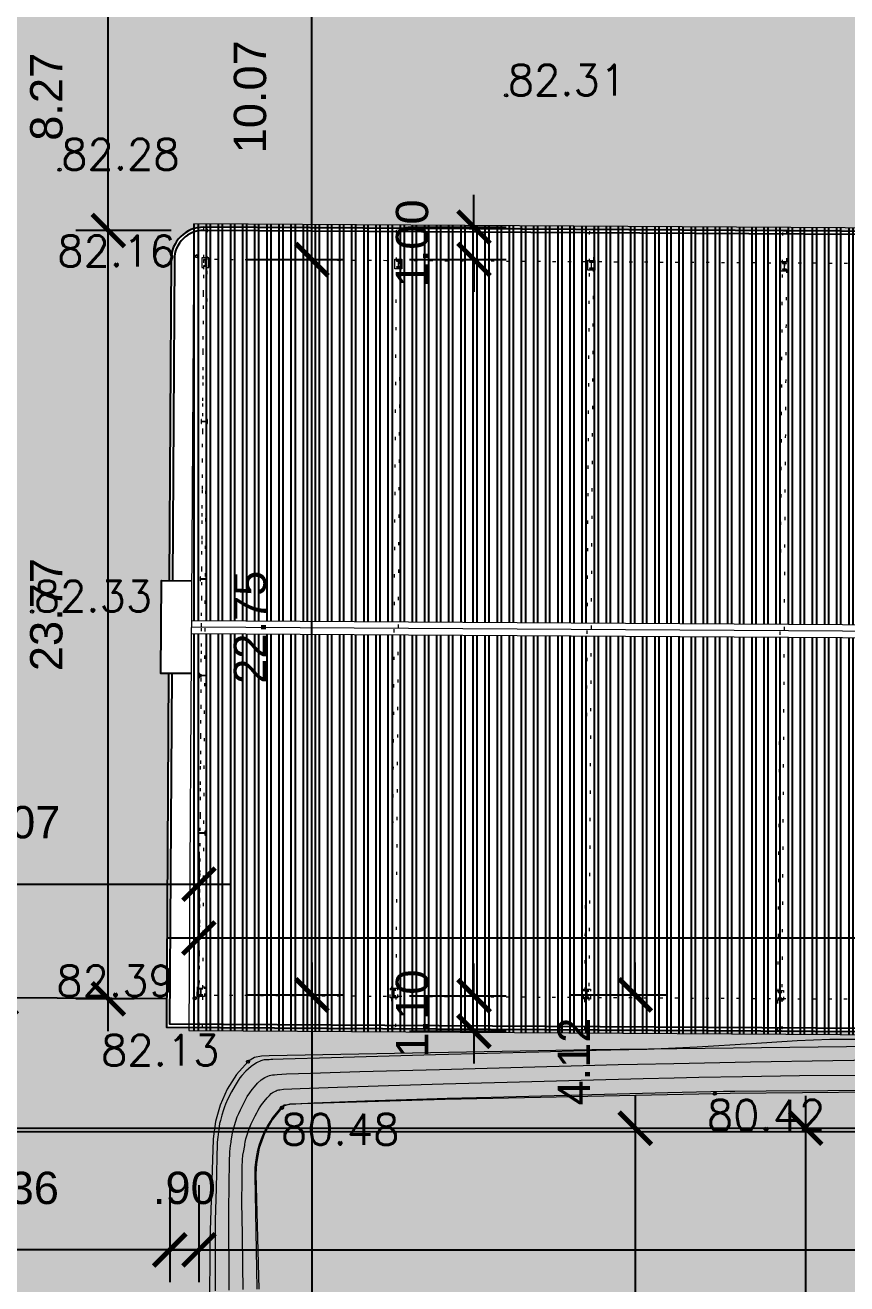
# Model space of a CAD drawing. Header units: inches. Extents: x 1286 to 7442, y -84 to 3420.
# Drawn here: x 1950.77 to 1976.18, y 87.7 to 126.63 of the extents above; entities that cross this region are included whole.
import ezdxf

# ---------------------------------------------------------------- set-up
doc = ezdxf.new("R2010")
doc.units = ezdxf.units.IN
doc.header["$LTSCALE"] = 3
doc.header["$MEASUREMENT"] = 0
doc.linetypes.add('DASHED', pattern=[0.75, 0.5, -0.25])
doc.linetypes.add('DOT', pattern=[0.25, 0, -0.25])
for name, color, linetype, lineweight in [('ARQ_AÇO', 4, 'Continuous', 5), ('ARQ_PROJEÇÃO', 8, 'DASHED', 5), ('ARQ_TOPOGRAFIA', 8, 'Continuous', 5), ('ARQ_VISTA', 2, 'Continuous', 5)]:
    doc.layers.add(name, color=color, linetype=linetype, lineweight=lineweight)
for name, color, linetype in [('ARQ_COTAS', 133, 'Continuous'), ('ARQ_HATCH', 8, 'Continuous'), ('ARQ_RUA', 250, 'Continuous')]:
    doc.layers.add(name, color=color, linetype=linetype)
doc.styles.add('1-500', font='arial.ttf', dxfattribs={"height": 1})
doc.styles.add('ROMAN', font='romans__.ttf', dxfattribs={"height": 0.75})
doc.dimstyles.new('1 - 500', dxfattribs={"dimscale": 2, "dimtxt": 1, "dimasz": 0.5, "dimexe": 0.5, "dimexo": 0.5, "dimgap": 0.7, "dimtad": 1, "dimzin": 4, "dimdsep": 46, "dimtxsty": '1-500', "dimblk": 'ARCHTICK', "dimcen": 0.1, "dimdle": 0.5, "dimclrd": 256, "dimclre": 256, "dimclrt": 256, "dimazin": 0, "dimtfac": 1, "dimtix": 1, "dimtofl": 0, "dimtmove": 2, "dimatfit": 3, "dimldrblk": 'OPEN90', "dimfxl": 1, "dimfxlon": 1, "dimtolj": 1, "dimtzin": 0, "dimlwd": -1, "dimlwe": -1, "dimarcsym": 0})

# ---------------------------------------------------------------- blocks, each defined once
blk = doc.blocks.new('_ArchTick')
at = {"color": 0, "linetype": 'ByBlock', "const_width": 0.15}
blk.add_lwpolyline([(-0.5, -0.5), (0.5, 0.5)], dxfattribs=at)
blk = doc.blocks.new('*D9')
at = {"layer": 'ARQ_COTAS', "transparency": 16777216}
for p, q in [((1959.639, 95.63), (1959.639, 120.38)), ((1957.639, 119.38), (1960.639, 119.38)), ((1957.639, 96.63), (1960.639, 96.63))]:
    blk.add_line(p, q, dxfattribs=at)
at = {"layer": 'Defpoints', "color": 0, "transparency": 16777216}
for p in [(1956.283, 119.38), (1959.639, 119.38), (1956.143, 96.63)]:
    blk.add_point(p, dxfattribs=at)
at = {"layer": 'ARQ_COTAS', "transparency": 16777216}
for p, rotation in [((1959.639, 119.38), 90), ((1959.639, 96.63), 270)]:
    blk.add_blockref('_ArchTick', p, dxfattribs=dict(at, rotation=rotation))
at = {"layer": 'ARQ_COTAS', "transparency": 16777216, "insert": (1957.729, 108.005), "char_height": 1, "attachment_point": 5, "rotation": 90, "style": '1-500'}
blk.add_mtext('\\A1;22.75', dxfattribs=at)
blk = doc.blocks.new('_Open90')
at = {"color": 0, "linetype": 'ByBlock', "lineweight": -2}
for p, q in [((-0.5, 0.5), (0, 0)), ((0, 0), (-1, 0)), ((0, 0), (-0.5, -0.5))]:
    blk.add_line(p, q, dxfattribs=at)
blk = doc.blocks.new('*D10')
at = {"layer": 'ARQ_COTAS', "transparency": 16777216}
for p, q in [((1959.639, 118.38), (1959.639, 130.449)), ((1957.639, 129.449), (1960.639, 129.449)), ((1957.639, 119.38), (1960.639, 119.38))]:
    blk.add_line(p, q, dxfattribs=at)
at = {"layer": 'Defpoints', "color": 0, "transparency": 16777216}
for p in [(1956.341, 129.449), (1959.639, 129.449), (1956.283, 119.38)]:
    blk.add_point(p, dxfattribs=at)
at = {"layer": 'ARQ_COTAS', "transparency": 16777216}
for p, rotation in [((1959.639, 129.449), 90), ((1959.639, 119.38), 270)]:
    blk.add_blockref('_ArchTick', p, dxfattribs=dict(at, rotation=rotation))
at = {"layer": 'ARQ_COTAS', "transparency": 16777216, "insert": (1957.729, 124.414), "char_height": 1, "attachment_point": 5, "rotation": 90, "style": '1-500'}
blk.add_mtext('\\A1;10.07', dxfattribs=at)
blk = doc.blocks.new('*D13')
at = {"layer": 'ARQ_COTAS', "transparency": 16777216}
for p, q in [((1964.651, 120.38), (1964.651, 121.38)), ((1962.651, 120.38), (1965.651, 120.38)), ((1962.651, 119.38), (1965.651, 119.38)), ((1964.651, 119.38), (1964.651, 118.38))]:
    blk.add_line(p, q, dxfattribs=at)
at = {"layer": 'Defpoints', "color": 0, "transparency": 16777216}
for p in [(1956.289, 120.38), (1964.651, 120.38), (1956.283, 119.38)]:
    blk.add_point(p, dxfattribs=at)
at = {"layer": 'ARQ_COTAS', "transparency": 16777216}
for p, rotation in [((1964.651, 120.38), 270), ((1964.651, 119.38), 90)]:
    blk.add_blockref('_ArchTick', p, dxfattribs=dict(at, rotation=rotation))
at = {"layer": 'ARQ_COTAS', "transparency": 16777216, "insert": (1962.741, 119.88), "char_height": 1, "attachment_point": 5, "rotation": 90, "style": '1-500'}
blk.add_mtext('\\A1;1.00', dxfattribs=at)
blk = doc.blocks.new('*D14')
at = {"layer": 'ARQ_COTAS', "transparency": 16777216}
for p, q in [((1950.029, 95.543), (1950.029, 152.215)), ((1950.029, 151.215), (1951.029, 151.215)), ((1950.029, 96.543), (1949.029, 96.543))]:
    blk.add_line(p, q, dxfattribs=at)
at = {"layer": 'Defpoints', "color": 0, "transparency": 16777216}
for p in [(1950.029, 151.215), (1950.029, 151.215), (1950.63, 96.543)]:
    blk.add_point(p, dxfattribs=at)
at = {"layer": 'ARQ_COTAS', "transparency": 16777216}
for p, rotation in [((1950.029, 151.215), 90), ((1950.029, 96.543), 270)]:
    blk.add_blockref('_ArchTick', p, dxfattribs=dict(at, rotation=rotation))
at = {"layer": 'ARQ_COTAS', "transparency": 16777216, "insert": (1948.118, 123.879), "char_height": 1, "attachment_point": 5, "rotation": 90, "style": '1-500'}
blk.add_mtext('\\A1;54.67', dxfattribs=at)
blk = doc.blocks.new('*D15')
at = {"layer": 'ARQ_COTAS', "transparency": 16777216}
for p, q in [((1953.34, 95.512), (1953.34, 121.28)), ((1955.283, 120.28), (1952.34, 120.28)), ((1954.142, 96.512), (1952.34, 96.512))]:
    blk.add_line(p, q, dxfattribs=at)
at = {"layer": 'Defpoints', "color": 0, "transparency": 16777216}
for p in [(1953.34, 120.28), (1956.283, 120.28), (1955.142, 96.512)]:
    blk.add_point(p, dxfattribs=at)
at = {"layer": 'ARQ_COTAS', "transparency": 16777216}
for p, rotation in [((1953.34, 120.28), 90), ((1953.34, 96.512), 270)]:
    blk.add_blockref('_ArchTick', p, dxfattribs=dict(at, rotation=rotation))
at = {"layer": 'ARQ_COTAS', "transparency": 16777216, "insert": (1951.429, 108.396), "char_height": 1, "attachment_point": 5, "rotation": 90, "style": '1-500'}
blk.add_mtext('\\A1;23.77', dxfattribs=at)
blk = doc.blocks.new('*D16')
at = {"layer": 'ARQ_COTAS', "transparency": 16777216}
for p, q in [((1953.34, 119.28), (1953.34, 129.549)), ((1955.297, 128.549), (1952.34, 128.549)), ((1955.289, 120.28), (1952.34, 120.28))]:
    blk.add_line(p, q, dxfattribs=at)
at = {"layer": 'Defpoints', "color": 0, "transparency": 16777216}
for p in [(1953.34, 128.549), (1956.297, 128.549), (1956.289, 120.28)]:
    blk.add_point(p, dxfattribs=at)
at = {"layer": 'ARQ_COTAS', "transparency": 16777216}
for p, rotation in [((1953.34, 128.549), 90), ((1953.34, 120.28), 270)]:
    blk.add_blockref('_ArchTick', p, dxfattribs=dict(at, rotation=rotation))
at = {"layer": 'ARQ_COTAS', "transparency": 16777216, "insert": (1951.43, 124.414), "char_height": 1, "attachment_point": 5, "rotation": 90, "style": '1-500'}
blk.add_mtext('\\A1;8.27', dxfattribs=at)
blk = doc.blocks.new('*D22')
at = {"layer": 'ARQ_COTAS', "transparency": 16777216}
for p, q in [((1969.639, 96.63), (1969.639, 97.63)), ((1967.639, 96.63), (1970.639, 96.63)), ((1967.639, 92.51), (1970.639, 92.51)), ((1969.639, 92.51), (1969.639, 91.51))]:
    blk.add_line(p, q, dxfattribs=at)
at = {"layer": 'Defpoints', "color": 0, "transparency": 16777216}
for p in [(1966.143, 96.63), (1966.143, 92.51), (1969.639, 92.51)]:
    blk.add_point(p, dxfattribs=at)
at = {"layer": 'ARQ_COTAS', "transparency": 16777216}
for p, rotation in [((1969.639, 96.63), 270), ((1969.639, 92.51), 90)]:
    blk.add_blockref('_ArchTick', p, dxfattribs=dict(at, rotation=rotation))
at = {"layer": 'ARQ_COTAS', "transparency": 16777216, "insert": (1967.737, 94.57), "char_height": 1, "attachment_point": 5, "rotation": 90, "style": '1-500'}
blk.add_mtext('\\A1;4.12', dxfattribs=at)
blk = doc.blocks.new('*D23')
at = {"layer": 'ARQ_COTAS', "transparency": 16777216}
for p, q in [((1944.887, 90.745), (1944.887, 87.745)), ((1955.242, 90.745), (1955.242, 87.745)), ((1956.242, 88.745), (1943.887, 88.745))]:
    blk.add_line(p, q, dxfattribs=at)
at = {"layer": 'Defpoints', "color": 0, "transparency": 16777216}
for p in [(1944.887, 96.675), (1955.242, 96.511), (1944.887, 88.745)]:
    blk.add_point(p, dxfattribs=at)
at = {"layer": 'ARQ_COTAS', "transparency": 16777216, "rotation": 180}
blk.add_blockref('_ArchTick', (1944.887, 88.745), dxfattribs=at)
at = {"layer": 'ARQ_COTAS', "transparency": 16777216}
blk.add_blockref('_ArchTick', (1955.242, 88.745), dxfattribs=at)
at = {"layer": 'ARQ_COTAS', "transparency": 16777216, "insert": (1950.065, 90.656), "char_height": 1, "attachment_point": 5, "style": '1-500'}
blk.add_mtext('\\A1;10.36', dxfattribs=at)
blk = doc.blocks.new('*D27')
at = {"layer": 'ARQ_COTAS', "transparency": 16777216}
for p, q in [((1956.143, 90.745), (1956.143, 87.745)), ((2016.964, 90.745), (2016.964, 87.745)), ((1955.143, 88.745), (2017.964, 88.745))]:
    blk.add_line(p, q, dxfattribs=at)
at = {"layer": 'Defpoints', "color": 0, "transparency": 16777216}
for p in [(1956.143, 96.63), (2016.964, 96.512), (2016.964, 88.745)]:
    blk.add_point(p, dxfattribs=at)
at = {"layer": 'ARQ_COTAS', "transparency": 16777216, "rotation": 180}
blk.add_blockref('_ArchTick', (1956.143, 88.745), dxfattribs=at)
at = {"layer": 'ARQ_COTAS', "transparency": 16777216}
blk.add_blockref('_ArchTick', (2016.964, 88.745), dxfattribs=at)
at = {"layer": 'ARQ_COTAS', "transparency": 16777216, "insert": (1986.553, 90.656), "char_height": 1, "attachment_point": 5, "style": '1-500'}
blk.add_mtext('\\A1;60.82', dxfattribs=at)
blk = doc.blocks.new('*D57')
at = {"layer": 'ARQ_COTAS', "transparency": 16777216}
for p, q in [((1829.765, 86.93), (1829.765, 83.93)), ((2019.125, 86.93), (2019.125, 83.93)), ((1828.765, 84.93), (2020.125, 84.93))]:
    blk.add_line(p, q, dxfattribs=at)
at = {"layer": 'Defpoints', "color": 0, "transparency": 16777216}
for p in [(2019.125, 96.5), (1829.765, 92.41), (2019.125, 84.93)]:
    blk.add_point(p, dxfattribs=at)
at = {"layer": 'ARQ_COTAS', "transparency": 16777216, "rotation": 180}
blk.add_blockref('_ArchTick', (1829.765, 84.93), dxfattribs=at)
at = {"layer": 'ARQ_COTAS', "transparency": 16777216}
blk.add_blockref('_ArchTick', (2019.125, 84.93), dxfattribs=at)
at = {"layer": 'ARQ_COTAS', "transparency": 16777216, "insert": (1924.445, 86.841), "char_height": 1, "attachment_point": 5, "style": '1-500'}
blk.add_mtext('\\A1;189.36', dxfattribs=at)
blk = doc.blocks.new('*D63')
at = {"layer": 'ARQ_COTAS', "transparency": 16777216}
for p, q in [((1944.074, 98.498), (1944.074, 101.059)), ((1956.148, 98.424), (1956.148, 101.059)), ((1943.074, 100.059), (1957.148, 100.059))]:
    blk.add_line(p, q, dxfattribs=at)
at = {"layer": 'Defpoints', "color": 0, "transparency": 16777216}
for p in [(1956.148, 100.059), (1944.074, 97.498), (1956.148, 97.424)]:
    blk.add_point(p, dxfattribs=at)
at = {"layer": 'ARQ_COTAS', "transparency": 16777216, "rotation": 180}
blk.add_blockref('_ArchTick', (1944.074, 100.059), dxfattribs=at)
at = {"layer": 'ARQ_COTAS', "transparency": 16777216}
blk.add_blockref('_ArchTick', (1956.148, 100.059), dxfattribs=at)
at = {"layer": 'ARQ_COTAS', "transparency": 16777216, "insert": (1950.111, 101.969), "char_height": 1, "attachment_point": 5, "style": '1-500'}
blk.add_mtext('\\A1;12.07', dxfattribs=at)
blk = doc.blocks.new('*D64')
at = {"layer": 'ARQ_COTAS', "transparency": 16777216}
for p, q in [((1956.143, 97.63), (1956.143, 99.395)), ((2015.962, 97.262), (2015.962, 99.395)), ((1955.143, 98.395), (2016.962, 98.395))]:
    blk.add_line(p, q, dxfattribs=at)
at = {"layer": 'Defpoints', "color": 0, "transparency": 16777216}
for p in [(2015.962, 98.395), (1956.143, 96.63), (2015.962, 96.262)]:
    blk.add_point(p, dxfattribs=at)
at = {"layer": 'ARQ_COTAS', "transparency": 16777216, "rotation": 180}
blk.add_blockref('_ArchTick', (1956.143, 98.395), dxfattribs=at)
at = {"layer": 'ARQ_COTAS', "transparency": 16777216}
blk.add_blockref('_ArchTick', (2015.962, 98.395), dxfattribs=at)
at = {"layer": 'ARQ_COTAS', "transparency": 16777216, "insert": (1986.053, 100.306), "char_height": 1, "attachment_point": 5, "style": '1-500'}
blk.add_mtext('\\A1;59.82', dxfattribs=at)
blk = doc.blocks.new('*D72')
at = {"layer": 'ARQ_COTAS', "transparency": 16777216}
for p, q in [((1964.651, 96.608), (1964.651, 97.608)), ((1962.651, 96.608), (1965.651, 96.608)), ((1962.651, 95.508), (1965.651, 95.508)), ((1964.651, 95.508), (1964.651, 94.508))]:
    blk.add_line(p, q, dxfattribs=at)
at = {"layer": 'Defpoints', "color": 0, "transparency": 16777216}
for p in [(1959.661, 96.608), (1959.654, 95.508), (1964.651, 95.508)]:
    blk.add_point(p, dxfattribs=at)
at = {"layer": 'ARQ_COTAS', "transparency": 16777216}
for p, rotation in [((1964.651, 96.608), 270), ((1964.651, 95.508), 90)]:
    blk.add_blockref('_ArchTick', p, dxfattribs=dict(at, rotation=rotation))
at = {"layer": 'ARQ_COTAS', "transparency": 16777216, "insert": (1962.741, 96.058), "char_height": 1, "attachment_point": 5, "rotation": 90, "style": '1-500'}
blk.add_mtext('\\A1;1.10', dxfattribs=at)
blk = doc.blocks.new('*D79')
at = {"layer": 'ARQ_COTAS', "transparency": 16777216}
for p, q in [((1955.242, 90.745), (1955.242, 87.745)), ((1956.143, 90.745), (1956.143, 87.745)), ((1955.242, 88.745), (1954.242, 88.745)), ((1956.143, 88.745), (1957.143, 88.745))]:
    blk.add_line(p, q, dxfattribs=at)
at = {"layer": 'Defpoints', "color": 0, "transparency": 16777216}
for p in [(1956.143, 96.63), (1955.242, 96.511), (1956.143, 88.745)]:
    blk.add_point(p, dxfattribs=at)
at = {"layer": 'ARQ_COTAS', "transparency": 16777216}
blk.add_blockref('_ArchTick', (1955.242, 88.745), dxfattribs=at)
at = {"layer": 'ARQ_COTAS', "transparency": 16777216, "rotation": 180}
blk.add_blockref('_ArchTick', (1956.143, 88.745), dxfattribs=at)
at = {"layer": 'ARQ_COTAS', "transparency": 16777216, "insert": (1955.693, 90.656), "char_height": 1, "attachment_point": 5, "style": '1-500'}
blk.add_mtext('\\A1;.90', dxfattribs=at)
blk = doc.blocks.new('*D80')
at = {"layer": 'ARQ_COTAS', "transparency": 16777216}
for p, q in [((1969.639, 93.51), (1969.639, 44.184)), ((1967.639, 92.51), (1970.639, 92.51)), ((1967.639, 45.184), (1970.639, 45.184))]:
    blk.add_line(p, q, dxfattribs=at)
at = {"layer": 'Defpoints', "color": 0, "transparency": 16777216}
for p in [(1966.143, 92.51), (1966.143, 45.184), (1969.639, 45.184)]:
    blk.add_point(p, dxfattribs=at)
at = {"layer": 'ARQ_COTAS', "transparency": 16777216}
for p, rotation in [((1969.639, 92.51), 90), ((1969.639, 45.184), 270)]:
    blk.add_blockref('_ArchTick', p, dxfattribs=dict(at, rotation=rotation))
at = {"layer": 'ARQ_COTAS', "transparency": 16777216, "insert": (1967.728, 68.847), "char_height": 1, "attachment_point": 5, "rotation": 90, "style": '1-500'}
blk.add_mtext('\\A1;47.33', dxfattribs=at)
blk = doc.blocks.new('*D89')
at = {"layer": 'ARQ_COTAS', "transparency": 16777216}
for p, q in [((1959.639, 97.63), (1959.639, 41.542)), ((1957.639, 96.63), (1960.639, 96.63)), ((1957.639, 42.542), (1960.639, 42.542))]:
    blk.add_line(p, q, dxfattribs=at)
at = {"layer": 'Defpoints', "color": 0, "transparency": 16777216}
for p in [(1956.143, 96.63), (1956.153, 42.542), (1959.639, 42.542)]:
    blk.add_point(p, dxfattribs=at)
at = {"layer": 'ARQ_COTAS', "transparency": 16777216}
for p, rotation in [((1959.639, 96.63), 90), ((1959.639, 42.542), 270)]:
    blk.add_blockref('_ArchTick', p, dxfattribs=dict(at, rotation=rotation))
at = {"layer": 'ARQ_COTAS', "transparency": 16777216, "insert": (1957.729, 69.586), "char_height": 1, "attachment_point": 5, "rotation": 90, "style": '1-500'}
blk.add_mtext('\\A1;54.09', dxfattribs=at)
blk = doc.blocks.new('*D94')
at = {"layer": 'ARQ_COTAS', "transparency": 16777216}
for p, q in [((1974.911, 61.076), (1974.911, 93.51)), ((1972.911, 92.51), (1975.911, 92.51)), ((1972.911, 62.076), (1975.911, 62.076))]:
    blk.add_line(p, q, dxfattribs=at)
at = {"layer": 'Defpoints', "color": 0, "transparency": 16777216}
for p in [(1970.639, 92.51), (1974.911, 92.51), (1971.304, 62.076)]:
    blk.add_point(p, dxfattribs=at)
at = {"layer": 'ARQ_COTAS', "transparency": 16777216}
for p, rotation in [((1974.911, 92.51), 90), ((1974.911, 62.076), 270)]:
    blk.add_blockref('_ArchTick', p, dxfattribs=dict(at, rotation=rotation))
at = {"layer": 'ARQ_COTAS', "transparency": 16777216, "insert": (1973, 77.293), "char_height": 1, "attachment_point": 5, "rotation": 90, "style": '1-500'}
blk.add_mtext('\\A1;30.43', dxfattribs=at)

msp = doc.modelspace()

# ---------------------------------------------------------------- hatches: boundary and pattern name
at = {"layer": 'ARQ_HATCH', "transparency": 33554534}
h = msp.add_hatch(color=124, dxfattribs=at)
h.dxf.hatch_style = 1
h.paths.add_polyline_path([(2009.917, 199.566), (2002.204, 209.665), (1990.773, 216.721), (1944.861, 233.38), (1920.697, 239.925), (1908.644, 241.353), (1862.514, 242.867), (1829.908, 92.41), (1845.859, 92.41), (1862.275, 148.835, -0.330467), (1864.173, 150.276), (1955.428, 151.28), (1955.437, 152.854), (2017.258, 152.854), (2016.956, 95.256), (1955.137, 95.636), (1955.142, 96.512), (1865.998, 97.062, -0.412407), (1865.004, 98.062), (1865.004, 92.51), (2015.225, 92.51, 0.41263), (2019.125, 96.389), (2019.452, 156.871), (2028.982, 160.101), (2029.767, 160.542), (2017.944, 181.551)])
at = {"layer": 'ARQ_HATCH'}
h = msp.add_hatch(dxfattribs=at)
h.set_pattern_fill('HONEY', color=8, scale=2, angle=315)
edge = h.paths.add_edge_path()
edge.add_line((2027.264, 74.93), (2031.411, 91.984))
edge.add_arc((2033.257, 91.535), 1.9, 110.5827, 166.3343, ccw=False)
edge.add_line((2032.589, 93.314), (2037.862, 95.294))
edge.add_line((2037.862, 95.294), (2043.072, 105.921))
edge.add_arc((2044.778, 105.084), 1.9, 116.9291, 153.883, ccw=False)
edge.add_line((2043.918, 106.778), (2053.022, 111.403))
edge.add_line((2053.022, 111.403), (2056.359, 118.186))
edge.add_line((2056.359, 118.186), (2053.504, 119.755))
edge.add_line((2053.504, 119.755), (2054.319, 121.252))
edge.add_line((2054.319, 121.252), (2043.547, 126.331))
edge.add_line((2043.547, 126.331), (2037.445, 128.066))
edge.add_arc((2037.965, 129.894), 1.9, 180.4111, 254.1232, ccw=False)
edge.add_line((2036.065, 129.88), (2035.938, 147.537))
edge.add_line((2035.938, 147.537), (2028.886, 160.068))
edge.add_line((2028.886, 160.068), (2019.552, 156.905))
edge.add_line((2019.552, 156.905), (2019.225, 96.389))
edge.add_arc((2015.225, 96.41), 4, 270, 359.69, ccw=False)
edge.add_line((2015.225, 92.41), (1829.908, 92.41))
edge.add_line((1829.908, 92.41), (1821.139, 51.947))
edge.add_line((1821.139, 51.947), (1820.715, 49.992))
edge.add_line((1820.715, 49.992), (1819.882, 46.148))
edge.add_line((1819.882, 46.148), (1820.587, 45.272))
edge.add_line((1820.587, 45.272), (1825.662, 45.254))
edge.add_line((1825.662, 45.254), (1825.661, 45.114))
edge.add_line((1825.661, 45.114), (1837.918, 45.07))
edge.add_line((1837.918, 45.07), (1837.918, 45.26))
edge.add_line((1837.918, 45.26), (1843.088, 45.242))
edge.add_line((1843.088, 45.242), (1847.116, 49.563))
edge.add_arc((1847.482, 49.222), 0.5, 89.7692, 137.0088, ccw=False)
edge.add_line((1847.484, 49.722), (1868.081, 49.639))
edge.add_arc((1868.079, 49.139), 0.5, 33.184, 89.7692, ccw=False)
edge.add_line((1868.498, 49.413), (1870.973, 45.627))
edge.add_line((1870.973, 45.627), (1900.946, 45.506))
edge.add_line((1900.946, 45.506), (1898.82, 48.738))
edge.add_arc((1899.238, 49.013), 0.5, 89.7692, 213.3425, ccw=False)
edge.add_line((1899.24, 49.513), (1901.824, 49.503))
edge.add_arc((1901.822, 49.003), 0.5, 34.9451, 89.7692, ccw=False)
edge.add_line((1902.231, 49.289), (1904.886, 45.491))
edge.add_line((1904.886, 45.491), (1942.564, 45.339))
edge.add_line((1942.564, 45.339), (1940.438, 48.571))
edge.add_arc((1940.855, 48.846), 0.5, 89.7692, 213.3425, ccw=False)
edge.add_line((1940.857, 49.346), (1943.258, 49.336))
edge.add_arc((1943.256, 48.836), 0.5, 34.9451, 89.7692, ccw=False)
edge.add_line((1943.665, 49.122), (1946.32, 45.324))
edge.add_line((1946.32, 45.324), (1986.562, 45.161))
edge.add_line((1986.562, 45.161), (1983.055, 48.302))
edge.add_arc((1983.388, 48.674), 0.5, 89.7692, 228.1578, ccw=False)
edge.add_line((1983.39, 49.174), (1987.306, 49.159))
edge.add_arc((1987.304, 48.659), 0.5, 48.4606, 89.7692, ccw=False)
edge.add_line((1987.635, 49.033), (1990.329, 46.646))
edge.add_line((1990.329, 46.646), (2013.484, 46.553))
edge.add_line((2013.484, 46.553), (2013.545, 51.582))
edge.add_line((2013.545, 51.582), (2012.45, 52.795))
edge.add_arc((2013.861, 54.068), 1.9, 164.556, 222.0669, ccw=False)
edge.add_line((2012.029, 54.574), (2016.298, 70.026))
edge.add_arc((2018.13, 69.52), 1.9, 110.3274, 164.556, ccw=False)
edge.add_line((2017.47, 71.302), (2027.264, 74.93))
h.paths.add_polyline_path([(1891.928, 70.998), (1891.816, 65.099), (1891.77, 62.699), (1891.659, 56.8), (1864.713, 57.311), (1864.983, 71.509)], flags=16)
h = msp.add_hatch(dxfattribs=at)
h.set_pattern_fill('HONEY', color=8, scale=2, angle=315)
h.paths.add_polyline_path([(2017.116, 128.099), (1956.297, 128.449, -0.414214), (1955.302, 129.455), (1955.36, 139.395), (1955.12, 139.396), (1955.136, 142.266), (1955.376, 142.265), (1955.428, 151.28), (1864.173, 150.276, 0.330467), (1862.275, 148.835), (1845.859, 92.41), (1865.004, 92.41), (1865.004, 98.065), (1865.052, 105.818), (1862.052, 105.837), (1862.084, 110.986), (1865.084, 110.968), (1865.139, 120.008, -0.414214), (1866.146, 121.002), (1883.115, 120.897), (1883.248, 142.376, -0.414214), (1884.254, 143.37), (1920.313, 143.148, -0.414214), (1921.307, 142.141), (1921.174, 120.52), (1944.128, 120.52, -0.416024), (1945.128, 119.514), (1945.07, 110.114), (1946.283, 110.107), (1946.264, 106.967), (1945.05, 106.974), (1944.986, 96.574), (1955.142, 96.512), (1955.204, 106.576), (1954.964, 106.578), (1954.982, 109.447), (1955.222, 109.446), (1955.283, 119.386, -0.414214), (1956.289, 120.38), (2017.108, 120.005)])
h = msp.add_hatch(dxfattribs=at)
h.set_pattern_fill('ANSI32', color=2, angle=45)
h.paths.add_polyline_path([(2016.333, 107.835), (2016.409, 120.11), (1955.99, 120.481), (1955.914, 108.207)])
h.paths.add_polyline_path([(2016.255, 95.16), (2016.331, 107.435), (1955.912, 107.807), (1955.836, 95.532)])
h.paths.add_polyline_path([(1984.188, 113.177), (1986.188, 114.177), (1988.188, 113.177)], flags=16)
h.paths.add_polyline_path([(1984.188, 102.116), (1986.188, 101.116), (1988.188, 102.116)], flags=16)
h.paths.add_polyline_path([(1979.147, 102.382), (1993.026, 102.382), (1993.026, 106.346), (1979.147, 106.346)], flags=24)
h.paths.add_polyline_path([(1979.147, 108.939), (1993.026, 108.939), (1993.026, 112.903), (1979.147, 112.903)], flags=24)
h.paths.add_polyline_path([(1980.692, 114.709), (1991.672, 114.641), (1991.684, 116.702), (1980.704, 116.769)], flags=24)

# ---------------------------------------------------------------- linework, layer by layer
at = {"layer": 'ARQ_AÇO', "color": 8, "linetype": 'Continuous'}
for p, q in [((1956.282, 119.19), (1956.282, 119.18)), ((1956.34, 119.189), (1956.282, 119.19)), ((1956.282, 119.18), (1956.402, 119.179)), ((1956.283, 119.38), (1956.283, 119.37)), ((1956.403, 119.379), (1956.283, 119.38)), ((1956.283, 119.37), (1956.341, 119.369)), ((1956.341, 119.369), (1956.34, 119.189)), ((1956.345, 119.189), (1956.346, 119.369)), ((1956.402, 119.189), (1956.345, 119.189)), ((1956.346, 119.369), (1956.403, 119.369)), ((1956.402, 119.179), (1956.402, 119.189)), ((1956.403, 119.369), (1956.403, 119.379)), ((1962.252, 119.153), (1962.252, 119.143)), ((1962.309, 119.153), (1962.252, 119.153)), ((1962.252, 119.143), (1962.372, 119.142)), ((1962.253, 119.343), (1962.253, 119.333)), ((1962.373, 119.342), (1962.253, 119.343)), ((1962.253, 119.333), (1962.311, 119.333)), ((1962.311, 119.333), (1962.309, 119.153)), ((1962.314, 119.153), (1962.316, 119.333)), ((1962.372, 119.152), (1962.314, 119.153)), ((1962.316, 119.333), (1962.373, 119.332)), ((1962.372, 119.142), (1962.372, 119.152)), ((1962.373, 119.332), (1962.373, 119.342)), ((1968.223, 119.306), (1968.223, 119.296)), ((1968.343, 119.305), (1968.223, 119.306)), ((1968.223, 119.296), (1968.28, 119.296)), ((1968.28, 119.296), (1968.279, 119.116)), ((1968.284, 119.116), (1968.285, 119.296)), ((1968.285, 119.296), (1968.343, 119.295)), ((1968.343, 119.295), (1968.343, 119.305)), ((1974.193, 119.269), (1974.193, 119.259)), ((1974.313, 119.269), (1974.193, 119.269)), ((1974.193, 119.259), (1974.25, 119.259)), ((1974.25, 119.259), (1974.249, 119.079)), ((1974.254, 119.079), (1974.255, 119.259)), ((1974.255, 119.259), (1974.313, 119.259)), ((1974.313, 119.259), (1974.313, 119.269)), ((1968.222, 119.116), (1968.222, 119.106)), ((1968.279, 119.116), (1968.222, 119.116)), ((1968.222, 119.106), (1968.342, 119.105)), ((1968.342, 119.115), (1968.284, 119.116)), ((1968.342, 119.105), (1968.342, 119.115)), ((1974.192, 119.079), (1974.192, 119.069)), ((1974.249, 119.079), (1974.192, 119.079)), ((1974.192, 119.069), (1974.312, 119.069)), ((1974.312, 119.079), (1974.254, 119.079)), ((1974.312, 119.069), (1974.312, 119.079)), ((1956.213, 114.43), (1956.212, 114.31)), ((1956.213, 114.43), (1956.212, 114.31)), ((1956.212, 114.31), (1956.222, 114.31)), ((1956.212, 114.31), (1956.222, 114.31)), ((1956.223, 114.43), (1956.213, 114.43)), ((1956.223, 114.43), (1956.213, 114.43)), ((1956.222, 114.372), (1956.223, 114.43)), ((1956.222, 114.372), (1956.223, 114.43)), ((1956.402, 114.371), (1956.222, 114.372)), ((1956.402, 114.371), (1956.222, 114.372)), ((1956.222, 114.367), (1956.402, 114.366)), ((1956.222, 114.31), (1956.222, 114.367)), ((1956.222, 114.367), (1956.402, 114.366)), ((1956.222, 114.31), (1956.222, 114.367)), ((1956.403, 114.429), (1956.402, 114.371)), ((1956.403, 114.429), (1956.402, 114.371)), ((1956.402, 114.366), (1956.402, 114.309)), ((1956.402, 114.366), (1956.402, 114.309)), ((1956.402, 114.309), (1956.412, 114.309)), ((1956.402, 114.309), (1956.412, 114.309)), ((1956.413, 114.429), (1956.403, 114.429)), ((1956.413, 114.429), (1956.403, 114.429)), ((1956.412, 114.309), (1956.413, 114.429)), ((1956.412, 114.309), (1956.413, 114.429)), ((1956.183, 109.56), (1956.182, 109.44)), ((1956.182, 109.44), (1956.192, 109.44)), ((1956.193, 109.56), (1956.183, 109.56)), ((1956.192, 109.503), (1956.193, 109.56)), ((1956.372, 109.501), (1956.192, 109.503)), ((1956.192, 109.498), (1956.372, 109.496)), ((1956.192, 109.44), (1956.192, 109.498)), ((1956.373, 109.559), (1956.372, 109.501)), ((1956.372, 109.496), (1956.372, 109.439)), ((1956.372, 109.439), (1956.382, 109.439)), ((1956.383, 109.559), (1956.373, 109.559)), ((1956.382, 109.439), (1956.383, 109.559)), ((1956.164, 106.57), (1956.164, 106.45)), ((1956.174, 106.57), (1956.164, 106.57)), ((1956.164, 106.45), (1956.174, 106.45)), ((1956.174, 106.513), (1956.174, 106.57)), ((1956.354, 106.511), (1956.174, 106.513)), ((1956.174, 106.508), (1956.354, 106.506)), ((1956.174, 106.45), (1956.174, 106.508)), ((1956.354, 106.569), (1956.354, 106.511)), ((1956.364, 106.569), (1956.354, 106.569)), ((1956.354, 106.506), (1956.354, 106.449)), ((1956.354, 106.449), (1956.364, 106.449)), ((1956.364, 106.449), (1956.364, 106.569)), ((1956.134, 101.7), (1956.134, 101.58)), ((1956.144, 101.7), (1956.134, 101.7)), ((1956.144, 101.643), (1956.144, 101.7)), ((1956.324, 101.642), (1956.144, 101.643)), ((1956.144, 101.638), (1956.324, 101.637)), ((1956.144, 101.58), (1956.144, 101.638)), ((1956.324, 101.699), (1956.324, 101.642)), ((1956.334, 101.699), (1956.324, 101.699)), ((1956.324, 101.637), (1956.324, 101.579)), ((1956.334, 101.579), (1956.334, 101.699)), ((1956.134, 101.58), (1956.144, 101.58)), ((1956.324, 101.579), (1956.334, 101.579)), ((1956.143, 96.64), (1956.143, 96.63)), ((1956.201, 96.64), (1956.143, 96.64)), ((1956.143, 96.63), (1956.263, 96.629)), ((1956.144, 96.83), (1956.144, 96.82)), ((1956.264, 96.829), (1956.144, 96.83)), ((1956.144, 96.82), (1956.202, 96.82)), ((1956.202, 96.82), (1956.201, 96.64)), ((1956.206, 96.64), (1956.207, 96.82)), ((1956.263, 96.639), (1956.206, 96.64)), ((1956.207, 96.82), (1956.264, 96.819)), ((1956.263, 96.629), (1956.263, 96.639)), ((1956.264, 96.819), (1956.264, 96.829)), ((1962.113, 96.603), (1962.113, 96.593)), ((1962.171, 96.603), (1962.113, 96.603)), ((1962.113, 96.593), (1962.233, 96.593)), ((1962.114, 96.793), (1962.114, 96.783)), ((1962.234, 96.793), (1962.114, 96.793)), ((1962.114, 96.783), (1962.172, 96.783)), ((1962.172, 96.783), (1962.171, 96.603)), ((1962.176, 96.603), (1962.177, 96.783)), ((1962.233, 96.603), (1962.176, 96.603)), ((1962.177, 96.783), (1962.234, 96.783)), ((1962.233, 96.593), (1962.233, 96.603)), ((1962.234, 96.783), (1962.234, 96.793)), ((1968.083, 96.567), (1968.083, 96.557)), ((1968.141, 96.566), (1968.083, 96.567)), ((1968.084, 96.757), (1968.084, 96.747)), ((1968.204, 96.756), (1968.084, 96.757)), ((1968.084, 96.747), (1968.142, 96.746)), ((1968.142, 96.746), (1968.141, 96.566)), ((1968.146, 96.566), (1968.147, 96.746)), ((1968.203, 96.566), (1968.146, 96.566)), ((1968.147, 96.746), (1968.204, 96.746)), ((1968.203, 96.556), (1968.203, 96.566)), ((1968.204, 96.746), (1968.204, 96.756)), ((1974.054, 96.72), (1974.054, 96.71)), ((1974.174, 96.719), (1974.054, 96.72)), ((1974.054, 96.71), (1974.112, 96.71)), ((1974.112, 96.71), (1974.11, 96.53)), ((1974.115, 96.529), (1974.117, 96.709)), ((1974.117, 96.709), (1974.174, 96.709)), ((1974.174, 96.709), (1974.174, 96.719)), ((1968.083, 96.557), (1968.203, 96.556)), ((1974.053, 96.53), (1974.053, 96.52)), ((1974.11, 96.53), (1974.053, 96.53)), ((1974.053, 96.52), (1974.173, 96.519)), ((1974.173, 96.529), (1974.115, 96.529)), ((1974.173, 96.519), (1974.173, 96.529))]:
    msp.add_line(p, q, dxfattribs=at)
at = {"layer": 'ARQ_PROJEÇÃO', "linetype": 'DOT'}
for p, q in [((1956.289, 120.38), (1956.283, 119.38)), ((1956.409, 120.379), (1956.289, 120.38)), ((1956.403, 119.379), (1956.409, 120.379)), ((1956.282, 119.18), (1956.144, 96.83)), ((1956.264, 96.829), (1956.402, 119.179)), ((1956.402, 119.179), (1956.282, 119.18)), ((1956.283, 119.38), (1956.403, 119.379)), ((1956.143, 96.63), (1956.137, 95.63)), ((1956.263, 96.629), (1956.143, 96.63)), ((1956.144, 96.83), (1956.264, 96.829)), ((1956.257, 95.629), (1956.263, 96.629)), ((1956.137, 95.63), (1956.257, 95.629))]:
    msp.add_line(p, q, dxfattribs=at)
at = {"layer": 'ARQ_PROJEÇÃO', "color": 8, "linetype": 'Continuous'}
for p, q in [((1956.234, 119.43), (1956.232, 119.13)), ((1956.454, 119.429), (1956.234, 119.43)), ((1956.452, 119.129), (1956.454, 119.429)), ((1962.202, 119.093), (1962.203, 119.393)), ((1962.203, 119.393), (1962.423, 119.392)), ((1962.423, 119.392), (1962.422, 119.092)), ((1968.171, 119.056), (1968.173, 119.356)), ((1968.173, 119.356), (1968.393, 119.355)), ((1968.393, 119.355), (1968.391, 119.055)), ((1974.141, 119.02), (1974.143, 119.32)), ((1974.143, 119.32), (1974.363, 119.318)), ((1974.363, 119.318), (1974.361, 119.018)), ((1956.232, 119.13), (1956.282, 119.13)), ((1956.402, 119.129), (1956.452, 119.129)), ((1962.422, 119.092), (1962.202, 119.093)), ((1968.391, 119.055), (1968.171, 119.056)), ((1974.361, 119.018), (1974.141, 119.02)), ((1956.093, 96.58), (1956.095, 96.88)), ((1956.313, 96.579), (1956.093, 96.58)), ((1956.095, 96.88), (1956.145, 96.88)), ((1956.265, 96.879), (1956.315, 96.879)), ((1956.314, 96.679), (1956.313, 96.579)), ((1956.315, 96.879), (1956.314, 96.819)), ((1962.063, 96.544), (1962.063, 96.644)), ((1962.064, 96.784), (1962.065, 96.844)), ((1962.065, 96.844), (1962.285, 96.842)), ((1962.283, 96.642), (1962.283, 96.542)), ((1962.285, 96.842), (1962.284, 96.782)), ((1968.033, 96.507), (1968.033, 96.607)), ((1968.034, 96.747), (1968.035, 96.807)), ((1968.035, 96.807), (1968.255, 96.806)), ((1968.253, 96.606), (1968.253, 96.506)), ((1968.255, 96.806), (1968.254, 96.746)), ((1974.003, 96.47), (1974.003, 96.57)), ((1974.004, 96.77), (1974.224, 96.769)), ((1974.004, 96.71), (1974.004, 96.77)), ((1974.223, 96.569), (1974.223, 96.469)), ((1974.224, 96.769), (1974.224, 96.709)), ((1962.283, 96.542), (1962.063, 96.544)), ((1968.253, 96.506), (1968.033, 96.507)), ((1974.223, 96.469), (1974.003, 96.47))]:
    msp.add_line(p, q, dxfattribs=at)
at = {"layer": 'ARQ_PROJEÇÃO', "linetype": 'DOT'}
for points in [[(1962.373, 119.342), (1962.253, 119.343), (1962.259, 120.343), (1962.379, 120.342)], [(1968.343, 119.305), (1968.223, 119.306), (1968.229, 120.306), (1968.349, 120.305)], [(1974.313, 119.269), (1974.193, 119.269), (1974.199, 120.269), (1974.319, 120.269)], [(1962.252, 119.143), (1962.372, 119.142), (1962.234, 96.793), (1962.114, 96.793)], [(1968.222, 119.106), (1968.342, 119.105), (1968.204, 96.756), (1968.084, 96.757)], [(1974.192, 119.069), (1974.312, 119.069), (1974.174, 96.719), (1974.054, 96.72)], [(1962.227, 95.593), (1962.107, 95.593), (1962.113, 96.593), (1962.233, 96.593)], [(1968.197, 95.556), (1968.077, 95.557), (1968.083, 96.557), (1968.203, 96.556)], [(1974.167, 95.519), (1974.047, 95.52), (1974.053, 96.52), (1974.173, 96.519)]]:
    msp.add_lwpolyline(points, close=True, dxfattribs=at)
at = {"layer": 'ARQ_PROJEÇÃO', "color": 4, "linetype": 'DOT', "ltscale": 0.5}
msp.add_lwpolyline([(2016.102, 119.012), (1956.283, 119.38), (1956.143, 96.63), (2015.962, 96.262)], close=True, dxfattribs=at)
at = {"layer": 'ARQ_RUA'}
for points in [[(1865.004, 92.51), (2015.225, 92.51, 0.41263), (2019.125, 96.389), (2019.452, 156.871), (2028.982, 160.101), (2036.038, 147.564), (2036.165, 129.881, 0.333199), (2037.472, 128.162), (2043.583, 126.425), (2054.458, 121.297), (2053.639, 119.794), (2056.491, 118.228), (2053.097, 111.329), (2043.963, 106.689, 0.162654), (2043.162, 105.877), (2037.935, 95.214), (2032.624, 93.22, 0.248177), (2031.508, 91.96), (2027.349, 74.855), (2017.504, 71.208, 0.241134), (2016.395, 69.999), (2012.126, 54.547, 0.256342), (2012.524, 52.862), (2013.571, 51.702)], [(1829.908, 92.41), (2015.225, 92.41, 0.41263), (2019.225, 96.389), (2019.552, 156.905)], [(1955.204, 106.576), (1955.137, 95.636), (2016.956, 95.256), (2017.108, 120.005), (1956.289, 120.38, 0.414214), (1955.283, 119.386), (1955.222, 109.446)], [(1955.304, 106.575), (1955.238, 95.736), (2016.857, 95.356), (2017.008, 119.906), (1956.289, 120.28, 0.414214), (1955.383, 119.385), (1955.322, 109.445)]]:
    msp.add_lwpolyline(points, format="xyb", dxfattribs=at)
for points in [[(1955.904, 106.572), (1954.964, 106.578), (1954.982, 109.447), (1955.922, 109.442)], [(1955.142, 96.512), (1944.986, 96.574)]]:
    msp.add_lwpolyline(points, dxfattribs=at)
at = {"layer": 'ARQ_TOPOGRAFIA', "ltscale": 0.4}
for p, q in [((1965.644, 124.458), (1965.644, 124.458)), ((1951.832, 122.16), (1951.832, 122.16)), ((1956.085, 119.481), (1956.085, 119.481)), ((1950.984, 108.491), (1950.984, 108.491)), ((1956.015, 96.531), (1956.015, 96.531)), ((1971.555, 95.011), (1969.996, 94.949)), ((1973.233, 95.116), (1971.555, 95.011)), ((1974.643, 95.212), (1973.233, 95.116)), ((1975.658, 95.252), (1974.643, 95.212)), ((1977.255, 95.248), (1975.658, 95.252)), ((1958.123, 94.616), (1958.061, 94.591)), ((1958.166, 94.622), (1958.123, 94.616)), ((1958.242, 94.626), (1958.166, 94.622)), ((1958.319, 94.629), (1958.242, 94.626)), ((1958.364, 94.631), (1958.319, 94.629)), ((1958.425, 94.635), (1958.364, 94.631)), ((1958.745, 94.645), (1958.425, 94.635)), ((1960.248, 94.687), (1958.745, 94.645)), ((1963.463, 94.777), (1960.248, 94.687)), ((1966.653, 94.865), (1963.463, 94.777)), ((1968.088, 94.905), (1966.653, 94.865)), ((1968.34, 94.912), (1968.088, 94.905)), ((1968.43, 94.914), (1968.34, 94.912)), ((1968.888, 94.923), (1968.43, 94.914)), ((1969.996, 94.949), (1968.888, 94.923)), ((1975.751, 94.607), (1977.316, 94.63)), ((1957.592, 94.271), (1957.473, 94.139)), ((1957.755, 94.419), (1957.592, 94.271)), ((1957.662, 94.568), (1957.662, 94.568)), ((1957.928, 94.528), (1957.755, 94.419)), ((1958.061, 94.591), (1957.928, 94.528)), ((1959.59, 94.213), (1961.125, 94.26)), ((1961.125, 94.26), (1963.583, 94.329)), ((1963.583, 94.329), (1966.162, 94.4)), ((1966.162, 94.4), (1968.027, 94.45)), ((1968.027, 94.45), (1969.109, 94.478)), ((1969.109, 94.478), (1969.711, 94.492)), ((1969.711, 94.492), (1970.832, 94.515)), ((1970.832, 94.515), (1973.199, 94.56)), ((1973.199, 94.56), (1975.751, 94.607)), ((1957.263, 93.835), (1957.146, 93.63)), ((1957.359, 93.987), (1957.263, 93.835)), ((1957.412, 94.066), (1957.359, 93.987)), ((1957.473, 94.139), (1957.412, 94.066)), ((1957.862, 93.792), (1957.957, 93.898)), ((1957.957, 93.898), (1958.069, 94.001)), ((1958.069, 94.001), (1958.185, 94.074)), ((1958.185, 94.074), (1958.279, 94.119)), ((1958.279, 94.119), (1958.329, 94.143)), ((1958.329, 94.143), (1958.367, 94.154)), ((1958.367, 94.154), (1958.423, 94.16)), ((1958.423, 94.16), (1958.483, 94.165)), ((1958.483, 94.165), (1958.562, 94.172)), ((1958.562, 94.172), (1958.848, 94.187)), ((1958.848, 94.187), (1959.59, 94.213)), ((1960.434, 93.782), (1962.003, 93.832)), ((1962.003, 93.832), (1963.702, 93.882)), ((1963.702, 93.882), (1965.672, 93.936)), ((1965.672, 93.936), (1967.966, 93.996)), ((1967.966, 93.996), (1969.879, 94.045)), ((1969.879, 94.045), (1970.845, 94.068)), ((1970.845, 94.068), (1971.602, 94.083)), ((1971.602, 94.083), (1972.96, 94.109)), ((1972.96, 94.109), (1974.721, 94.136)), ((1974.721, 94.136), (1976.454, 94.153)), ((1957.146, 93.63), (1957.042, 93.419)), ((1957.56, 93.348), (1957.64, 93.488)), ((1957.64, 93.488), (1957.719, 93.608)), ((1957.719, 93.608), (1957.788, 93.702)), ((1957.788, 93.702), (1957.862, 93.792)), ((1958.164, 93.338), (1958.252, 93.445)), ((1958.252, 93.445), (1958.322, 93.526)), ((1958.322, 93.526), (1958.382, 93.582)), ((1958.382, 93.582), (1958.443, 93.62)), ((1958.443, 93.62), (1958.496, 93.648)), ((1958.496, 93.648), (1958.535, 93.67)), ((1958.535, 93.67), (1958.567, 93.686)), ((1958.567, 93.686), (1958.603, 93.694)), ((1958.603, 93.694), (1958.646, 93.7)), ((1958.646, 93.7), (1958.761, 93.713)), ((1958.761, 93.713), (1959.271, 93.74)), ((1959.271, 93.74), (1960.434, 93.782)), ((1963.822, 93.435), (1965.182, 93.471)), ((1965.182, 93.471), (1967.904, 93.541)), ((1967.904, 93.541), (1970.649, 93.612)), ((1970.649, 93.612), (1971.98, 93.644)), ((1971.98, 93.644), (1972.372, 93.652)), ((1972.101, 93.577), (1972.101, 93.577)), ((1972.372, 93.652), (1972.72, 93.657)), ((1972.72, 93.657), (1973.691, 93.665)), ((1973.691, 93.665), (1975.592, 93.676)), ((1975.592, 93.676), (1977.536, 93.686)), ((1956.899, 93.078), (1956.854, 92.915)), ((1956.929, 93.168), (1956.899, 93.078)), ((1956.968, 93.256), (1956.929, 93.168)), ((1957.042, 93.419), (1956.968, 93.256)), ((1957.374, 92.969), (1957.426, 93.073)), ((1957.426, 93.073), (1957.488, 93.203)), ((1957.488, 93.203), (1957.56, 93.348)), ((1957.933, 92.987), (1957.973, 93.066)), ((1957.973, 93.066), (1958.017, 93.141)), ((1958.017, 93.141), (1958.079, 93.229)), ((1958.079, 93.229), (1958.164, 93.338)), ((1958.541, 92.974), (1958.642, 93.098)), ((1958.642, 93.098), (1958.687, 93.153)), ((1958.687, 93.153), (1958.696, 93.163)), ((1958.696, 93.163), (1958.7, 93.166)), ((1958.7, 93.166), (1958.714, 93.176)), ((1958.711, 93.143), (1958.711, 93.143)), ((1958.714, 93.176), (1958.741, 93.197)), ((1958.741, 93.197), (1958.768, 93.218)), ((1958.768, 93.218), (1958.784, 93.228)), ((1958.784, 93.228), (1958.81, 93.236)), ((1958.81, 93.236), (1958.96, 93.254)), ((1958.96, 93.254), (1959.693, 93.292)), ((1959.693, 93.292), (1961.279, 93.351)), ((1961.279, 93.351), (1962.881, 93.405)), ((1962.881, 93.405), (1963.822, 93.435)), ((1956.808, 92.751), (1956.784, 92.659)), ((1956.854, 92.915), (1956.808, 92.751)), ((1957.245, 92.595), (1957.285, 92.73)), ((1957.285, 92.73), (1957.328, 92.863)), ((1957.328, 92.863), (1957.374, 92.969)), ((1957.757, 92.647), (1957.819, 92.769)), ((1957.819, 92.769), (1957.885, 92.891)), ((1957.885, 92.891), (1957.933, 92.987)), ((1958.264, 92.57), (1958.344, 92.708)), ((1958.344, 92.708), (1958.379, 92.771)), ((1958.379, 92.771), (1958.386, 92.783)), ((1958.386, 92.783), (1958.394, 92.794)), ((1958.394, 92.794), (1958.44, 92.851)), ((1958.44, 92.851), (1958.541, 92.974)), ((1956.747, 92.397), (1956.727, 92.233)), ((1956.768, 92.565), (1956.747, 92.397)), ((1956.784, 92.659), (1956.768, 92.565)), ((1957.159, 92.237), (1957.181, 92.371)), ((1957.181, 92.371), (1957.21, 92.484)), ((1957.21, 92.484), (1957.245, 92.595)), ((1957.594, 92.177), (1957.636, 92.308)), ((1957.636, 92.308), (1957.681, 92.439)), ((1957.681, 92.439), (1957.716, 92.545)), ((1957.716, 92.545), (1957.757, 92.647)), ((1958.063, 92.133), (1958.117, 92.283)), ((1958.117, 92.283), (1958.147, 92.359)), ((1958.147, 92.359), (1958.186, 92.432)), ((1958.186, 92.432), (1958.264, 92.57)), ((1956.707, 92.024), (1956.696, 91.603)), ((1956.71, 92.099), (1956.707, 92.024)), ((1956.713, 92.118), (1956.71, 92.099)), ((1956.716, 92.135), (1956.713, 92.118)), ((1956.719, 92.157), (1956.716, 92.135)), ((1956.727, 92.233), (1956.719, 92.157)), ((1957.1, 91.778), (1957.108, 91.886)), ((1957.108, 91.886), (1957.121, 91.966)), ((1957.121, 91.966), (1957.132, 92.031)), ((1957.132, 92.031), (1957.138, 92.068)), ((1957.138, 92.068), (1957.145, 92.123)), ((1957.145, 92.123), (1957.159, 92.237)), ((1957.528, 91.814), (1957.549, 91.927)), ((1957.549, 91.927), (1957.558, 91.979)), ((1957.558, 91.979), (1957.562, 92.012)), ((1957.562, 92.012), (1957.571, 92.076)), ((1957.571, 92.076), (1957.594, 92.177)), ((1957.965, 91.825), (1957.982, 91.905)), ((1957.98, 91.9), (1957.98, 91.9)), ((1957.98, 91.9), (1957.98, 91.9)), ((1957.982, 91.905), (1958.008, 91.983)), ((1958.008, 91.983), (1958.063, 92.133)), ((1956.696, 91.603), (1956.672, 90.652)), ((1957.091, 91.455), (1957.1, 91.778)), ((1957.485, 91.307), (1957.493, 91.532)), ((1957.493, 91.532), (1957.506, 91.674)), ((1957.506, 91.674), (1957.528, 91.814)), ((1957.904, 91.461), (1957.936, 91.662)), ((1957.936, 91.662), (1957.965, 91.825)), ((1957.075, 90.774), (1957.091, 91.455)), ((1957.477, 90.896), (1957.485, 91.307)), ((1957.879, 91.018), (1957.88, 91.159)), ((1957.88, 91.159), (1957.887, 91.285)), ((1957.887, 91.285), (1957.904, 91.461)), ((1957.063, 89.933), (1957.075, 90.774)), ((1957.475, 90.208), (1957.477, 90.896)), ((1957.888, 90.483), (1957.879, 91.018)), ((1956.672, 90.652), (1956.65, 89.657)), ((1957.911, 89.316), (1957.888, 90.483)), ((1957.488, 89.232), (1957.475, 90.208)), ((1956.65, 89.657), (1956.642, 89.063)), ((1957.065, 89.147), (1957.063, 89.933)), ((1957.504, 88.253), (1957.488, 89.232)), ((1957.934, 88.144), (1957.911, 89.316)), ((1956.642, 89.063), (1956.644, 88.473)), ((1957.074, 88.363), (1957.065, 89.147)), ((1956.644, 88.473), (1956.646, 87.481)), ((1957.08, 87.498), (1957.074, 88.363)), ((1957.513, 87.515), (1957.504, 88.253)), ((1957.947, 87.531), (1957.934, 88.144))]:
    msp.add_line(p, q, dxfattribs=at)
at = {"layer": 'ARQ_TOPOGRAFIA', "linetype": 'Continuous', "ltscale": 0.4}
for p, q in [((1978.268, 95.049, 81.935), (1968.293, 94.938, 82.03)), ((1957.858, 94.696, 82.13), (1957.673, 94.578, 82.132)), ((1958.074, 94.741, 82.128), (1957.858, 94.696, 82.13)), ((1958.319, 94.747, 82.126), (1958.074, 94.741, 82.128)), ((1968.293, 94.938, 82.03), (1958.319, 94.747, 82.126)), ((1957.662, 94.568, 82.132), (1957.308, 94.166, 82.137)), ((1957.673, 94.578, 82.132), (1957.662, 94.568, 82.132)), ((1957.308, 94.166, 82.137), (1957.018, 93.716, 82.141)), ((1957.018, 93.716, 82.141), (1956.798, 93.227, 82.146)), ((1972.101, 93.577, 80.419), (1963.761, 93.393, 80.454)), ((1972.573, 93.585, 80.421), (1972.101, 93.577, 80.419)), ((1978.3, 93.637, 80.442), (1972.573, 93.585, 80.421)), ((1956.798, 93.227, 82.146), (1956.654, 92.712, 82.15)), ((1958.711, 93.143, 80.476), (1958.408, 92.768, 80.473)), ((1958.791, 93.206, 80.476), (1958.711, 93.143, 80.476)), ((1958.95, 93.251, 80.475), (1958.791, 93.206, 80.476)), ((1963.761, 93.393, 80.454), (1958.95, 93.251, 80.475)), ((1956.654, 92.712, 82.15), (1956.588, 92.181, 82.155)), ((1958.408, 92.768, 80.473), (1958.171, 92.349, 80.47)), ((1958.171, 92.349, 80.47), (1958.007, 91.895, 80.467)), ((1956.587, 92.165, 82.155), (1956.485, 89.031, 82.184)), ((1956.588, 92.181, 82.155), (1956.587, 92.165, 82.155)), ((1958.007, 91.895, 80.467), (1957.92, 91.421, 80.464)), ((1957.92, 91.421, 80.464), (1957.907, 91.094, 80.463)), ((1957.907, 91.094, 80.463), (1957.998, 87.532, 80.439)), ((1956.485, 89.031, 82.184), (1956.464, 85.895, 82.213))]:
    msp.add_line(p, q, dxfattribs=at)
at = {"layer": 'ARQ_TOPOGRAFIA', "ltscale": 0.4}
for centre in [(1965.644, 124.458), (1951.832, 122.16), (1956.085, 119.481), (1950.984, 108.491), (1956.015, 96.531), (1957.662, 94.568), (1972.101, 93.577), (1958.711, 93.143)]:
    msp.add_circle(centre, 0.05, dxfattribs=at)
for p in [(1965.644, 124.458), (1951.832, 122.16), (1956.085, 119.481), (1950.984, 108.491), (1956.015, 96.531), (1957.662, 94.568), (1972.101, 93.577), (1958.711, 93.143)]:
    msp.add_point(p, dxfattribs=at)
at = {"layer": 'ARQ_VISTA'}
msp.add_lwpolyline([(2016.409, 120.11), (1955.99, 120.481), (1955.836, 95.532), (2016.255, 95.16)], close=True, dxfattribs=at)
for points in [[(2016.332, 107.635), (1955.913, 108.007)], [(2016.333, 107.835), (1955.914, 108.207)], [(2016.331, 107.435), (1955.912, 107.807)]]:
    msp.add_lwpolyline(points, dxfattribs=at)

# ---------------------------------------------------------------- texts
at = {"layer": 'ARQ_TOPOGRAFIA', "style": 'ROMAN'}
for s, p in [('82.31', (1965.694, 124.458)), ('82.28', (1951.882, 122.16)), ('82.16', (1951.761, 119.169)), ('82.33', (1951.034, 108.491)), ('82.39', (1951.731, 96.591)), ('82.13', (1953.113, 94.444)), ('80.42', (1971.854, 92.432)), ('80.48', (1958.68, 91.999))]:
    msp.add_text(s, height=0.95, dxfattribs=at).set_placement(p)

# ---------------------------------------------------------------- dimensions: what is measured, and where the dimension line sits
at = {"layer": 'ARQ_COTAS'}
for base, p1, p2, picture, middle in [((1950.029, 151.215), (1950.63, 96.543), (1950.029, 151.215), '*D14', (1948.118, 123.879)), ((1959.639, 129.449), (1956.283, 119.38), (1956.341, 129.449), '*D10', (1957.729, 124.414)), ((1953.34, 128.549), (1956.289, 120.28), (1956.297, 128.549), '*D16', (1951.43, 124.414)), ((1953.34, 120.28), (1955.142, 96.512), (1956.283, 120.28), '*D15', (1951.429, 108.396)), ((1964.651, 120.38), (1956.283, 119.38), (1956.289, 120.38), '*D13', (1962.741, 119.88)), ((1959.639, 119.38), (1956.143, 96.63), (1956.283, 119.38), '*D9', (1957.729, 108.005)), ((1959.639, 42.542), (1956.143, 96.63), (1956.153, 42.542), '*D89', (1957.729, 69.586)), ((1964.651, 95.508), (1959.661, 96.608), (1959.654, 95.508), '*D72', (1962.741, 96.058)), ((1969.639, 92.51), (1966.143, 96.63), (1966.143, 92.51), '*D22', (1967.737, 94.57)), ((1969.639, 45.184), (1966.143, 92.51), (1966.143, 45.184), '*D80', (1967.728, 68.847)), ((1974.911, 92.51), (1971.304, 62.076), (1970.639, 92.51), '*D94', (1973, 77.293))]:
    dim = msp.add_linear_dim(base=base, p1=p1, p2=p2, angle=90, dimstyle='1 - 500', dxfattribs=at)
    dim.commit()
    dim.dimension.update_dxf_attribs({"geometry": picture, "text_midpoint": middle})
for base, p1, p2, picture, middle in [((1956.148, 100.059), (1944.074, 97.498), (1956.148, 97.424), '*D63', (1950.111, 101.969)), ((2015.962, 98.395), (1956.143, 96.63), (2015.962, 96.262), '*D64', (1986.053, 100.306)), ((1944.8869, 88.7453), (1955.2425, 96.5111), (1944.8869, 96.675), '*D23', (1950.0647, 90.6562)), ((1956.143, 88.745), (1955.242, 96.511), (1956.143, 96.63), '*D79', (1955.693, 90.656)), ((2016.964, 88.745), (1956.143, 96.63), (2016.964, 96.512), '*D27', (1986.553, 90.656)), ((2019.125, 84.93), (1829.765, 92.41), (2019.125, 96.5), '*D57', (1924.445, 86.841))]:
    dim = msp.add_linear_dim(base=base, p1=p1, p2=p2, dimstyle='1 - 500', dxfattribs=at)
    dim.commit()
    dim.dimension.update_dxf_attribs({"geometry": picture, "text_midpoint": middle})

doc.saveas('drawing.dxf')
